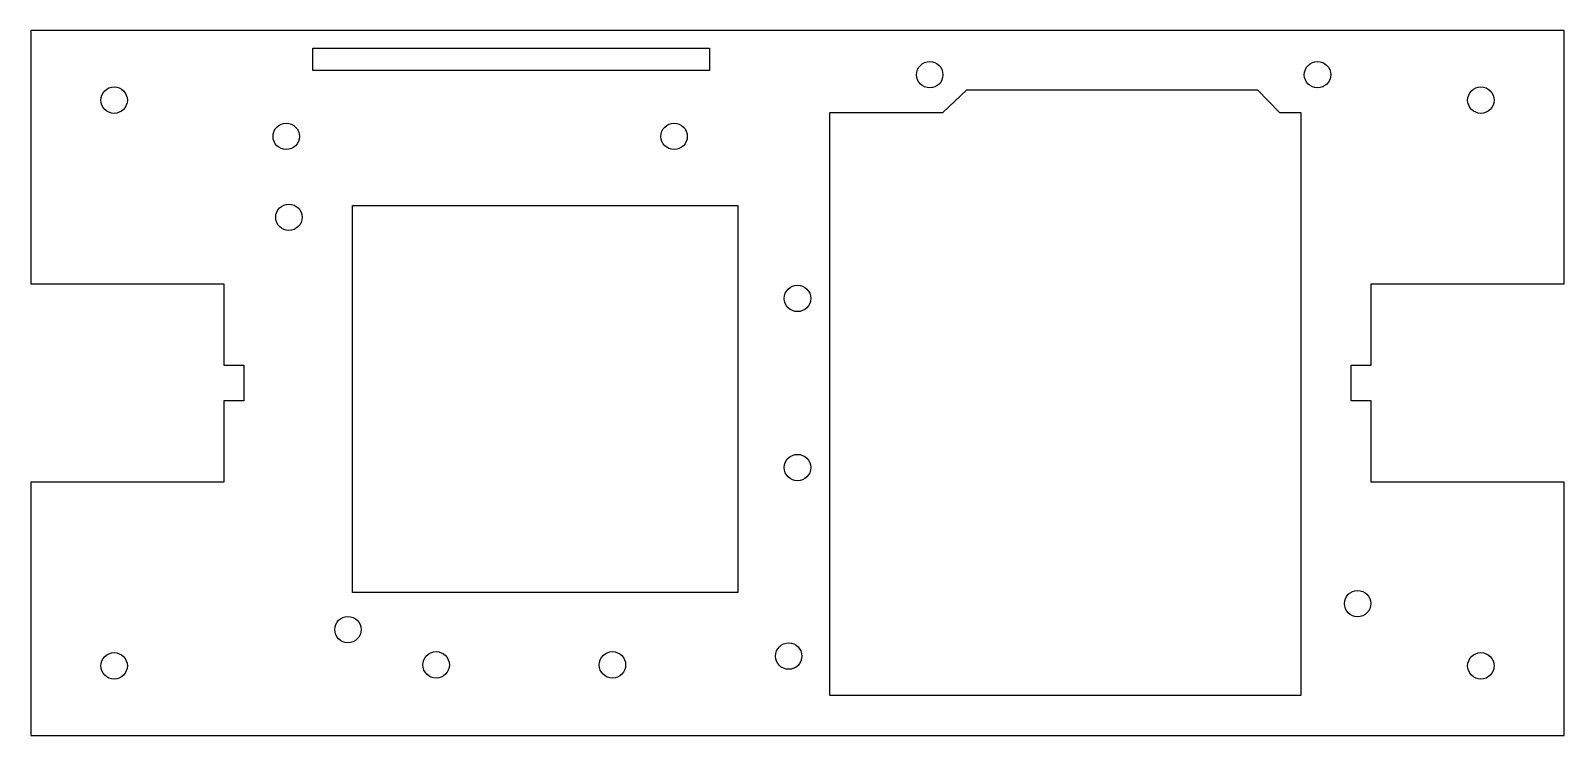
# Model space of a CAD drawing. Header units: millimetres. Extents: x -177 to -3, y -80 to 0.
import ezdxf

# ---------------------------------------------------------------- set-up
doc = ezdxf.new("R2010")
doc.units = ezdxf.units.MM
doc.layers.get('0').update_dxf_attribs({"linetype": 'CONTINUOUS'})

msp = doc.modelspace()

# ---------------------------------------------------------------- linework, layer by layer
for points in [[(-152.8, -42.02), (-155.1, -42.02), (-155.1, -51.24), (-177, -51.24), (-177, -80), (-3, -80), (-3, -51.24), (-24.9, -51.24), (-24.9, -42.02), (-27.2, -42.02), (-27.2, -37.97), (-24.9, -37.97), (-24.9, -28.74), (-3, -28.74), (-3, 0), (-177, 0), (-177, -28.74), (-155.1, -28.74), (-155.1, -37.97), (-152.8, -37.97)], [(-100, -4.54), (-145, -4.54), (-145, -2), (-100, -2)], [(-32.9, -9.3), (-32.9, -75.46), (-86.35, -75.46), (-86.35, -9.3), (-73.5, -9.3), (-70.8, -6.7), (-37.8, -6.7), (-35.3, -9.3)], [(-140.5, -63.77), (-140.5, -19.85), (-96.78, -19.85), (-96.78, -63.77)]]:
    msp.add_lwpolyline(points, close=True)
for centre in [(-75, -5), (-31, -5), (-167.53, -7.89), (-12.47, -7.89), (-148, -12), (-104, -12), (-147.7, -21.19), (-90, -30.4), (-90, -49.6), (-26.45, -65.05), (-141, -68), (-91, -71), (-167.53, -72.11), (-131, -72), (-111, -72), (-12.47, -72.11)]:
    msp.add_circle(centre, 1.5)

doc.saveas('drawing.dxf')
